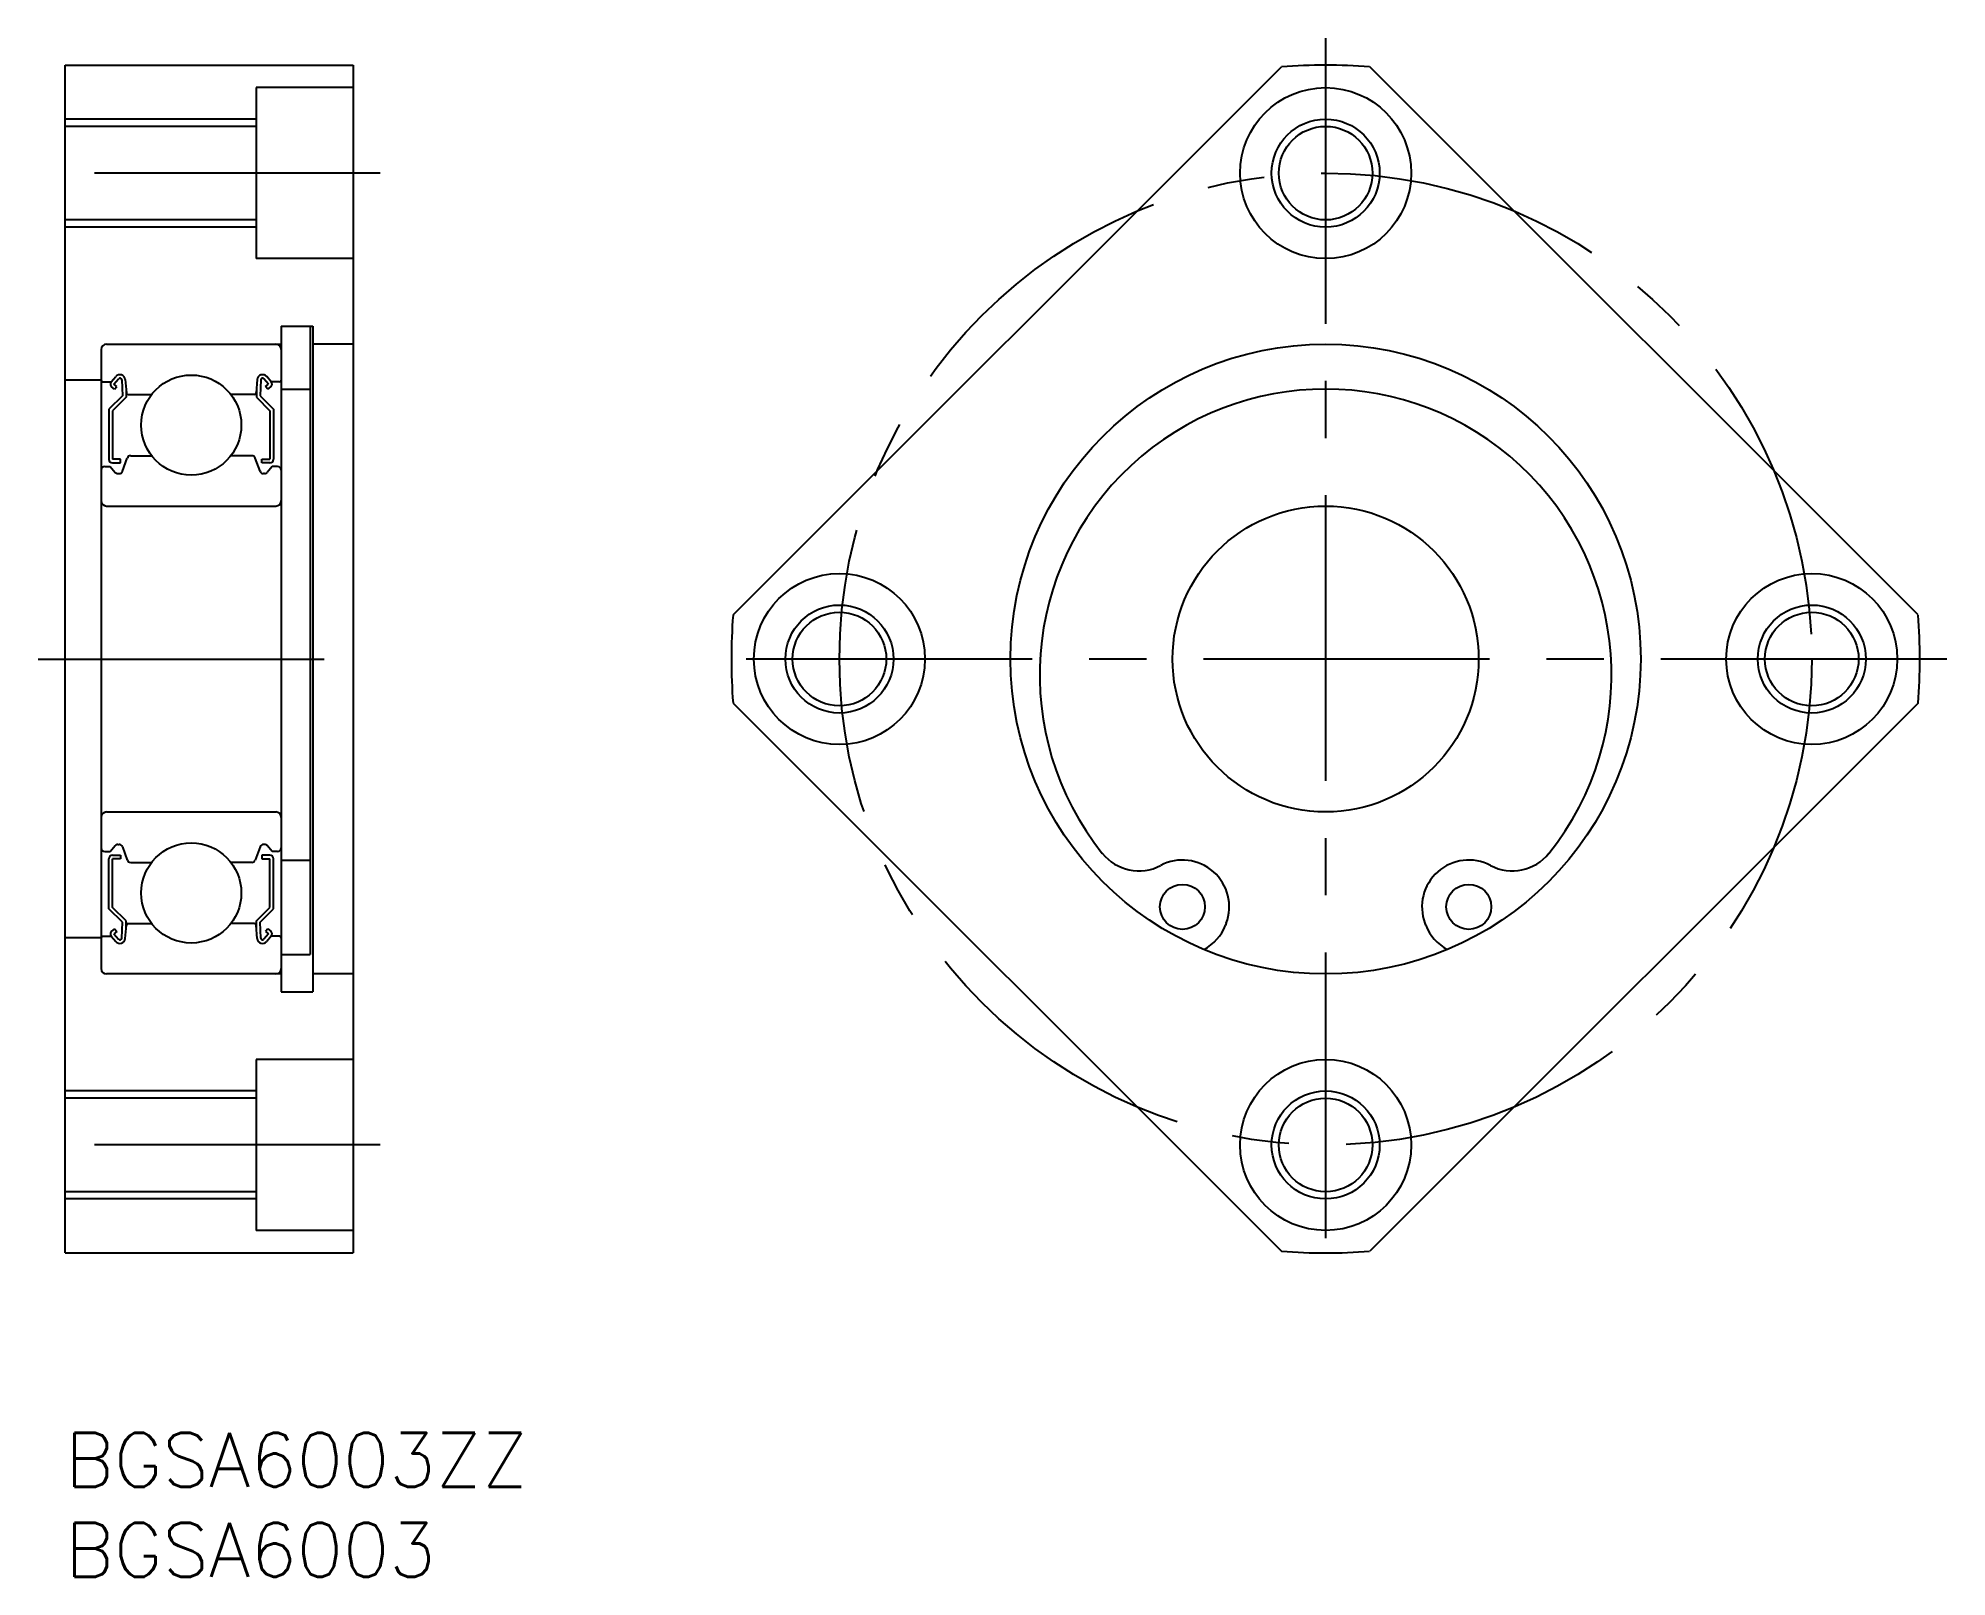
# Model space of a CAD drawing. Extents: x -2 to 104, y -8 to 77.
import ezdxf

# ---------------------------------------------------------------- set-up
doc = ezdxf.new("R2010")
doc.units = 0
doc.header["$LTSCALE"] = 0.5
doc.linetypes.add('CENTER', pattern=[50.8, 31.75, -6.35, 6.35, -6.35])
for name, color, linetype in [('MSM_CENTER', 1, 'CENTER'), ('MSM_CONTINUOUS', 7, 'CONTINUOUS'), ('MSM_NARROW', 5, 'CONTINUOUS'), ('MSM_PART_NUMBER', 7, 'CONTINUOUS')]:
    doc.layers.add(name, color=color, linetype=linetype)
doc.styles.get("Standard").update_dxf_attribs({"font": 'txt.shx', "height": 3, "bigfont": 'bigfont.shx'})

# ---------------------------------------------------------------- blocks, each defined once
blk = doc.blocks.new('*U4')
at = {"layer": 'MSM_PART_NUMBER'}
blk.add_text('BGSA6003ZZ', height=3, dxfattribs=at).set_placement((0, -3))
blk = doc.blocks.new('*U5')
at = {"layer": 'MSM_PART_NUMBER'}
blk.add_text('BGSA6003', height=3, dxfattribs=at).set_placement((0, -8))

msp = doc.modelspace()

# ---------------------------------------------------------------- linework, layer by layer
at = {"layer": 'MSM_CENTER'}
for p, q in [((70, 77.5), (70, 8.5)), ((17.5, 70), (-1.5, 70)), ((-1.5, 43), (17.5, 43)), ((104.5, 43), (35.5, 43)), ((17.5, 16), (-1.5, 16))]:
    msp.add_line(p, q, dxfattribs=at)
msp.add_circle((70, 43), 27, dxfattribs=at)
at = {"layer": 'MSM_CONTINUOUS'}
for p, q in [((0, 10), (0, 76)), ((0, 76), (16, 76)), ((16, 76), (16, 10)), ((37.09, 45.45), (67.55, 75.91)), ((102.91, 45.45), (72.45, 75.91)), ((10.6, 74.75), (10.6, 65.25)), ((16, 74.75), (10.6, 74.75)), ((10.6, 72.6), (0, 72.6)), ((10.6, 67.4), (0, 67.4)), ((16, 65.25), (10.6, 65.25)), ((12, 61.5), (12, 24.5)), ((12, 61.5), (13.75, 61.5)), ((13.6, 61.5, -0.5), (13.6, 26.59, -0.5)), ((13.75, 61.5), (13.75, 24.5)), ((2.3, 60.5), (12, 60.5)), ((16, 60.5), (13.75, 60.5)), ((2, 60.2), (2, 25.8)), ((2, 58.5), (0, 58.5)), ((2.1, 58.4), (2.56, 58.4)), ((2.56, 58.4), (2.81, 58.7)), ((2.71, 58.27), (2.96, 58.57)), ((3.14, 58.51), (3.18, 57.63)), ((3.34, 58.53), (3.4, 57.79)), ((10.66, 58.53), (10.6, 57.79)), ((10.86, 58.51), (10.82, 57.63)), ((11.29, 58.27), (11.04, 58.57)), ((11.44, 58.4), (11.19, 58.7)), ((11.9, 58.4), (11.44, 58.4)), ((3.18, 57.63), (2.43, 56.88)), ((2.74, 57.99), (2.58, 58.12)), ((3.38, 57.55), (2.63, 56.8)), ((2.87, 58.14), (2.71, 58.27)), ((2.74, 57.99), (2.87, 58.14)), ((3.38, 58.02), (3.38, 57.55)), ((3.5, 57.7), (4.8, 57.7)), ((10.5, 57.7), (9.2, 57.7)), ((10.62, 58.02), (10.62, 57.55)), ((10.62, 57.55), (11.37, 56.8)), ((10.82, 57.63), (11.57, 56.88)), ((11.13, 58.14), (11.29, 58.27)), ((11.26, 57.99), (11.13, 58.14)), ((11.26, 57.99), (11.42, 58.12)), ((12, 58), (13.6, 58)), ((2.43, 56.88), (2.43, 54.1)), ((2.63, 56.8), (2.63, 54.1)), ((11.37, 56.8), (11.37, 54.1)), ((11.57, 56.88), (11.57, 54.1)), ((3.08, 54.1), (2.63, 54.1)), ((3.08, 53.9), (3.08, 54.1)), ((3.18, 53.43), (3.45, 54.17)), ((3.64, 54.3), (4.8, 54.3)), ((10.36, 54.3), (9.2, 54.3)), ((10.82, 53.43), (10.55, 54.17)), ((10.92, 53.9), (10.92, 54.1)), ((10.92, 54.1), (11.37, 54.1)), ((2.2, 53.7), (2.5, 53.7)), ((2.5, 53.7), (2.78, 53.37)), ((2.63, 53.9), (3.08, 53.9)), ((2.93, 53.3), (2.99, 53.3)), ((11.37, 53.9), (10.92, 53.9)), ((11.07, 53.3), (11.01, 53.3)), ((11.5, 53.7), (11.22, 53.37)), ((11.8, 53.7), (11.5, 53.7)), ((2.3, 51.5), (11.7, 51.5)), ((37.09, 40.55), (67.55, 10.09)), ((102.91, 40.55), (72.45, 10.09)), ((2.3, 34.5), (11.7, 34.5)), ((2.2, 32.3), (2.5, 32.3)), ((2.43, 29.12), (2.43, 31.9)), ((2.5, 32.3), (2.78, 32.63)), ((2.63, 32.1), (3.08, 32.1)), ((2.63, 29.2), (2.63, 31.9)), ((3.08, 31.9), (2.63, 31.9)), ((2.93, 32.7), (2.99, 32.7)), ((3.08, 32.1), (3.08, 31.9)), ((3.18, 32.57), (3.45, 31.83)), ((10.82, 32.57), (10.55, 31.83)), ((10.92, 32.1), (10.92, 31.9)), ((11.37, 32.1), (10.92, 32.1)), ((10.92, 31.9), (11.37, 31.9)), ((11.07, 32.7), (11.01, 32.7)), ((11.5, 32.3), (11.22, 32.63)), ((11.37, 29.2), (11.37, 31.9)), ((11.8, 32.3), (11.5, 32.3)), ((11.57, 29.12), (11.57, 31.9)), ((12, 31.83), (13.6, 31.83)), ((3.64, 31.7), (4.8, 31.7)), ((10.36, 31.7), (9.2, 31.7)), ((3.18, 28.37), (2.43, 29.12)), ((3.38, 28.45), (2.63, 29.2)), ((10.62, 28.45), (11.37, 29.2)), ((10.82, 28.37), (11.57, 29.12)), ((2.1, 27.6), (2.56, 27.6)), ((2.56, 27.6), (2.81, 27.3)), ((2.74, 28.01), (2.58, 27.88)), ((2.87, 27.86), (2.71, 27.73)), ((2.71, 27.73), (2.96, 27.43)), ((2.74, 28.01), (2.87, 27.86)), ((3.14, 27.49), (3.18, 28.37)), ((3.34, 27.47), (3.4, 28.21)), ((3.38, 27.98), (3.38, 28.45)), ((3.5, 28.3), (4.8, 28.3)), ((10.5, 28.3), (9.2, 28.3)), ((10.66, 27.47), (10.6, 28.21)), ((10.62, 27.98), (10.62, 28.45)), ((10.86, 27.49), (10.82, 28.37)), ((11.29, 27.73), (11.04, 27.43)), ((11.26, 28.01), (11.13, 27.86)), ((11.13, 27.86), (11.29, 27.73)), ((11.44, 27.6), (11.19, 27.3)), ((11.26, 28.01), (11.42, 27.88)), ((11.9, 27.6), (11.44, 27.6)), ((64.48, 28.32), (64.44, 28.21)), ((75.56, 28.21), (75.52, 28.32)), ((2, 27.5), (0, 27.5)), ((12, 26.59), (13.6, 26.59)), ((12, 25.5), (2.3, 25.5)), ((4.8, 25.5), (4.8, 25.5)), ((7, 25.5), (7, 25.5)), ((16, 25.5), (13.75, 25.5)), ((12, 24.5), (13.75, 24.5)), ((16, 20.75), (10.6, 20.75)), ((10.6, 20.75), (10.6, 11.25)), ((10.6, 18.6), (0, 18.6)), ((10.6, 13.4), (0, 13.4)), ((16, 11.25), (10.6, 11.25)), ((0, 10), (16, 10))]:
    msp.add_line(p, q, dxfattribs=at)
for centre, radius in [((70, 70), 4.75), ((70, 70), 2.6), ((70, 43), 17.5), ((7, 56), 2.78), ((70, 43), 8.5), ((43, 43), 4.75), ((97, 43), 4.75), ((43, 43), 2.6), ((97, 43), 2.6), ((7, 30), 2.78), ((62.05, 29.23), 1.25), ((77.95, 29.23), 1.25), ((70, 16), 4.75), ((70, 16), 2.6)]:
    msp.add_circle(centre, radius, dxfattribs=at)
for centre, radius, start, end in [((70, 43), 33, 85.7491, 94.2509), ((2.3, 60.2), 0.3, 90, 180), ((11.7, 60.2), 0.3, 0, 90), ((2.1, 58.5), 0.1, 180, 270), ((2.71, 58.27), 0.2, 140.0031, 230.0823), ((3.04, 58.5), 0.3, 4.9968, 140.0031), ((3.04, 58.51), 0.1, 2.8198, 140.0012), ((10.96, 58.5), 0.3, 39.9969, 175.0032), ((10.96, 58.51), 0.1, 39.9988, 177.1802), ((11.29, 58.27), 0.2, 309.9177, 39.9969), ((11.9, 58.5), 0.1, 270, 0), ((3.5, 57.8), 0.1, 184.9968, 270), ((10.5, 57.8), 0.1, 270, 355.0032), ((70, 42.12), 15.88, 321.3506, 218.6494), ((2.63, 54.1), 0.2, 180, 270), ((3.64, 54.1), 0.2, 90, 159.9921), ((10.36, 54.1), 0.2, 20.0079, 90), ((11.37, 54.1), 0.2, 270, 0), ((2.2, 53.5), 0.2, 90, 180), ((2.93, 53.5), 0.2, 219.9947, 270), ((2.99, 53.5), 0.2, 270, 339.9921), ((11.01, 53.5), 0.2, 200.0079, 270), ((11.07, 53.5), 0.2, 270, 320.0053), ((11.8, 53.5), 0.2, 0, 90), ((2.3, 51.8), 0.3, 180, 270), ((11.7, 51.8), 0.3, 270, 0), ((70, 43), 33, 175.7491, 184.2509), ((70, 43), 33, 355.7491, 4.2509), ((2.3, 34.2), 0.3, 90, 180), ((11.7, 34.2), 0.3, 0, 90), ((2.2, 32.5), 0.2, 180, 270), ((2.63, 31.9), 0.2, 90, 180), ((2.93, 32.5), 0.2, 90, 140.0053), ((2.99, 32.5), 0.2, 20.0079, 90), ((3.64, 31.9), 0.2, 200.0079, 270), ((10.36, 31.9), 0.2, 270, 339.9921), ((11.01, 32.5), 0.2, 90, 159.9921), ((11.07, 32.5), 0.2, 39.9947, 90), ((11.37, 31.9), 0.2, 0, 90), ((11.8, 32.5), 0.2, 270, 0), ((59.63, 33.83), 2.6, 218.6494, 297.7045), ((62.05, 29.23), 2.6, 339.4114, 117.7045), ((77.95, 29.23), 2.6, 62.2955, 200.5886), ((80.37, 33.83), 2.6, 242.2955, 321.3506), ((2.1, 27.5), 0.1, 90, 180), ((2.71, 27.73), 0.2, 129.9177, 219.9969), ((3.5, 28.2), 0.1, 90, 175.0032), ((10.5, 28.2), 0.1, 4.9968, 90), ((11.29, 27.73), 0.2, 320.0031, 50.0823), ((11.9, 27.5), 0.1, 0, 90), ((62.1, 29.09), 2.5, 297.0551, 339.4114), ((77.9, 29.09), 2.5, 200.5886, 242.9449), ((3.04, 27.5), 0.3, 219.9969, 355.0032), ((3.04, 27.49), 0.1, 219.9988, 357.1802), ((10.96, 27.5), 0.3, 184.9968, 320.0031), ((10.96, 27.49), 0.1, 182.8198, 320.0012), ((2.3, 25.8), 0.3, 180, 270), ((11.7, 25.8), 0.3, 270, 0), ((70, 43), 33, 265.7491, 274.2509)]:
    msp.add_arc(centre, radius, start, end, dxfattribs=at)
at = {"layer": 'MSM_NARROW'}
for p, q in [((10.6, 73), (0, 73)), ((10.6, 67), (0, 67)), ((10.6, 19), (0, 19)), ((10.6, 13), (0, 13))]:
    msp.add_line(p, q, dxfattribs=at)
for centre in [(70, 70), (43, 43), (97, 43), (70, 16)]:
    msp.add_circle(centre, 3, dxfattribs=at)

# ---------------------------------------------------------------- block references
at = {"layer": 'MSM_CONTINUOUS'}
for name in ['*U4', '*U5']:
    msp.add_blockref(name, (0, 0), dxfattribs=at)

doc.saveas('drawing.dxf')
